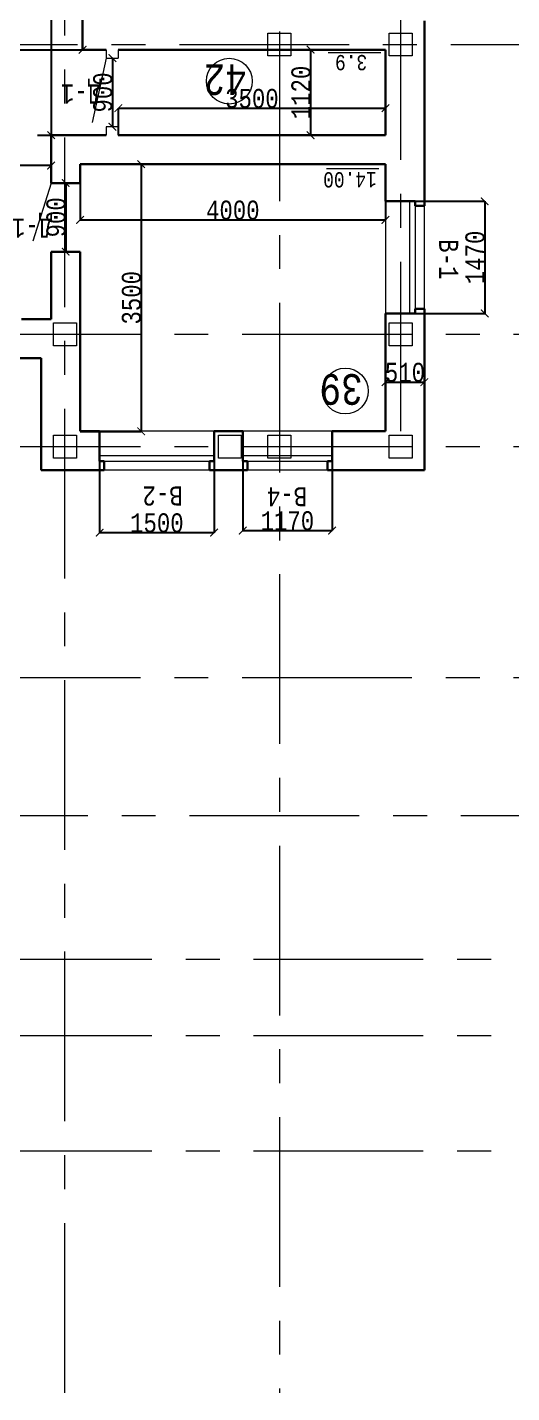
# Model space of a CAD drawing. Header units: millimetres. Extents: x -689206 to 4969298, y -1019800 to 703299.
# Drawn here: x -81017 to -74670, y -598634 to -580746 of the extents above; entities that cross this region are included whole.
import ezdxf

# ---------------------------------------------------------------- set-up
doc = ezdxf.new("R2010")
doc.units = ezdxf.units.MM
doc.linetypes.add('осеваяX2', pattern=[101.6, 63.5, -12.7, 12.7, -12.7])
for name, color, linetype, lineweight in [('несущие', 7, 'Continuous', 30), ('ОКНА', 250, 'Continuous', 20), ('РАЗМЕРЫ', 7, 'Continuous', 9), ('стены', 7, 'Continuous', 20)]:
    doc.layers.add(name, color=color, linetype=linetype, lineweight=lineweight)
doc.layers.add('четотам', color=7, linetype='Continuous')
doc.styles.add('Аннотативный', font='isocteur.ttf', dxfattribs={"width": 0.7, "height": 250})
doc.dimstyles.new('Аннотативный', dxfattribs={"dimscale": 0, "dimtxt": 250, "dimasz": 100, "dimexe": 1.25, "dimexo": 0.625, "dimtad": 1, "dimdec": 0, "dimtxsty": 'Аннотативный', "dimblk": 'ARCHTICK', "dimcen": 2.5, "dimadec": 0, "dimazin": 0, "dimtfac": 1, "dimtdec": 0, "dimtmove": 0, "dimatfit": 3, "dimfxl": 1, "dimarcsym": 0})

# ---------------------------------------------------------------- blocks, each defined once
blk = doc.blocks.new('_ArchTick')
at = {"color": 0, "linetype": 'ByBlock', "const_width": 0.15}
blk.add_lwpolyline([(-0.5, -0.5), (0.5, 0.5)], dxfattribs=at)
blk = doc.blocks.new('*D3323')
at = {"layer": 'Defpoints', "color": 0, "lineweight": 0, "transparency": 16777216}
for p in [(-80324, -582539), (-76324, -582539), (-76324, -583269)]:
    blk.add_point(p, dxfattribs=at)
at = {"layer": 'стены', "color": 0, "lineweight": -2, "transparency": 16777216}
for p, q in [((-80324, -582539), (-80324, -583270)), ((-76324, -582539), (-76324, -583270)), ((-80324, -583269), (-76324, -583269))]:
    blk.add_line(p, q, dxfattribs=at)
at = {"layer": 'стены', "color": 0, "lineweight": -2, "transparency": 16777216, "xscale": 100, "yscale": 100, "zscale": 100, "rotation": 180}
blk.add_blockref('_ArchTick', (-80324, -583269), dxfattribs=at)
at = {"layer": 'стены', "color": 0, "lineweight": -2, "transparency": 16777216, "xscale": 100, "yscale": 100, "zscale": 100}
blk.add_blockref('_ArchTick', (-76324, -583269), dxfattribs=at)
at = {"layer": 'стены', "color": 0, "lineweight": 5, "transparency": 16777216, "insert": (-78324, -583143), "char_height": 250, "attachment_point": 5, "style": 'Аннотативный'}
blk.add_mtext('4000', dxfattribs=at)
blk = doc.blocks.new('*D3324')
at = {"layer": 'Defpoints', "color": 0, "lineweight": 0, "transparency": 16777216}
for p in [(-80324, -582539), (-80324, -586039), (-79525, -586039)]:
    blk.add_point(p, dxfattribs=at)
at = {"layer": 'стены', "color": 0, "lineweight": -2, "transparency": 16777216}
for p, q in [((-80323, -582539), (-79524, -582539)), ((-79525, -582539), (-79525, -586039)), ((-80323, -586039), (-79524, -586039))]:
    blk.add_line(p, q, dxfattribs=at)
at = {"layer": 'стены', "color": 0, "lineweight": -2, "transparency": 16777216, "xscale": 100, "yscale": 100, "zscale": 100}
for p, rotation in [((-79525, -582539), 90), ((-79525, -586039), 270)]:
    blk.add_blockref('_ArchTick', p, dxfattribs=dict(at, rotation=rotation))
at = {"layer": 'стены', "color": 0, "lineweight": 5, "transparency": 16777216, "insert": (-79651, -584289), "char_height": 250, "attachment_point": 5, "rotation": 90, "style": 'Аннотативный'}
blk.add_mtext('3500', dxfattribs=at)
blk = doc.blocks.new('*D3365')
at = {"layer": 'Defpoints', "color": 0, "lineweight": 0, "transparency": 16777216}
for p in [(-80514, -582785), (-80514, -583685), (-80514, -583685)]:
    blk.add_point(p, dxfattribs=at)
at = {"layer": 'стены', "color": 0, "lineweight": -2, "transparency": 16777216}
for p, q in [((-80515, -582785), (-80515, -582785)), ((-80514, -582785), (-80514, -583685)), ((-80515, -583685), (-80515, -583685))]:
    blk.add_line(p, q, dxfattribs=at)
at = {"layer": 'стены', "color": 0, "lineweight": -2, "transparency": 16777216, "xscale": 100, "yscale": 100, "zscale": 100}
for p, rotation in [((-80514, -582785), 90), ((-80514, -583685), 270)]:
    blk.add_blockref('_ArchTick', p, dxfattribs=dict(at, rotation=rotation))
at = {"layer": 'стены', "color": 0, "lineweight": 5, "transparency": 16777216, "insert": (-80640, -583235), "char_height": 250, "attachment_point": 5, "rotation": 90, "style": 'Аннотативный'}
blk.add_mtext('900', dxfattribs=at)
blk = doc.blocks.new('*D3355')
at = {"layer": 'Defpoints', "color": 0, "lineweight": 0, "transparency": 16777216}
for p in [(-80883, -569811), (-80883, -582159), (-80704, -582159)]:
    blk.add_point(p, dxfattribs=at)
at = {"layer": 'РАЗМЕРЫ', "color": 0, "lineweight": -2, "transparency": 16777216}
for p, q in [((-80882, -569811), (-80703, -569811)), ((-80704, -569811), (-80704, -582159)), ((-80882, -582159), (-80703, -582159))]:
    blk.add_line(p, q, dxfattribs=at)
at = {"layer": 'РАЗМЕРЫ', "color": 0, "lineweight": -2, "transparency": 16777216, "xscale": 100, "yscale": 100, "zscale": 100}
for p, rotation in [((-80704, -569811), 90), ((-80704, -582159), 270)]:
    blk.add_blockref('_ArchTick', p, dxfattribs=dict(at, rotation=rotation))
at = {"layer": 'РАЗМЕРЫ', "color": 0, "lineweight": 5, "transparency": 16777216, "insert": (-80830, -575985), "char_height": 250, "attachment_point": 5, "rotation": 90, "style": 'Аннотативный'}
blk.add_mtext('12350', dxfattribs=at)
blk = doc.blocks.new('*D3371')
at = {"layer": 'Defpoints', "color": 0, "lineweight": 0, "transparency": 16777216}
for p in [(-76324, -583025), (-76324, -584495), (-75024, -584495)]:
    blk.add_point(p, dxfattribs=at)
at = {"layer": 'ОКНА', "color": 0, "lineweight": -2, "transparency": 16777216}
for p, q in [((-76323, -583025), (-75023, -583025)), ((-75024, -583025), (-75024, -584495)), ((-76323, -584495), (-75023, -584495))]:
    blk.add_line(p, q, dxfattribs=at)
at = {"layer": 'ОКНА', "color": 0, "lineweight": -2, "transparency": 16777216, "xscale": 100, "yscale": 100, "zscale": 100}
for p, rotation in [((-75024, -583025), 90), ((-75024, -584495), 270)]:
    blk.add_blockref('_ArchTick', p, dxfattribs=dict(at, rotation=rotation))
at = {"layer": 'ОКНА', "color": 0, "lineweight": 5, "transparency": 16777216, "insert": (-75150, -583760), "char_height": 250, "attachment_point": 5, "rotation": 90, "style": 'Аннотативный'}
blk.add_mtext('1470', dxfattribs=at)
blk = doc.blocks.new('*D3475')
at = {"layer": 'Defpoints', "color": 0, "lineweight": 0, "transparency": 16777216}
for p in [(-80069, -586039), (-78569, -586039), (-78569, -587366)]:
    blk.add_point(p, dxfattribs=at)
at = {"layer": 'ОКНА', "color": 0, "lineweight": -2, "transparency": 16777216}
for p, q in [((-80069, -586039), (-80069, -587367)), ((-78569, -586039), (-78569, -587367)), ((-80069, -587366), (-78569, -587366))]:
    blk.add_line(p, q, dxfattribs=at)
at = {"layer": 'ОКНА', "color": 0, "lineweight": -2, "transparency": 16777216, "xscale": 100, "yscale": 100, "zscale": 100, "rotation": 180}
blk.add_blockref('_ArchTick', (-80069, -587366), dxfattribs=at)
at = {"layer": 'ОКНА', "color": 0, "lineweight": -2, "transparency": 16777216, "xscale": 100, "yscale": 100, "zscale": 100}
blk.add_blockref('_ArchTick', (-78569, -587366), dxfattribs=at)
at = {"layer": 'ОКНА', "color": 0, "lineweight": 5, "transparency": 16777216, "insert": (-79319, -587240), "char_height": 250, "attachment_point": 5, "style": 'Аннотативный'}
blk.add_mtext('1500', dxfattribs=at)
blk = doc.blocks.new('*D3430')
at = {"layer": 'Defpoints', "color": 0, "linetype": 'ByBlock', "lineweight": 0, "transparency": 16777216}
for p in [(-80293, -581039), (-80293, -581039), (-86603, -581319)]:
    blk.add_point(p, dxfattribs=at)
at = {"layer": 'РАЗМЕРЫ', "color": 0, "linetype": 'ByBlock', "lineweight": -2, "transparency": 16777216}
for p, q in [((-86603, -581318), (-86603, -581037)), ((-86603, -581039), (-80293, -581039)), ((-80293, -581038), (-80293, -581037))]:
    blk.add_line(p, q, dxfattribs=at)
at = {"layer": 'РАЗМЕРЫ', "color": 0, "linetype": 'ByBlock', "lineweight": -2, "transparency": 16777216, "xscale": 100, "yscale": 100, "zscale": 100, "rotation": 180}
blk.add_blockref('_ArchTick', (-86603, -581039), dxfattribs=at)
at = {"layer": 'РАЗМЕРЫ', "color": 0, "linetype": 'ByBlock', "lineweight": -2, "transparency": 16777216, "xscale": 100, "yscale": 100, "zscale": 100}
blk.add_blockref('_ArchTick', (-80293, -581039), dxfattribs=at)
at = {"layer": 'РАЗМЕРЫ', "color": 0, "linetype": 'ByBlock', "lineweight": 9, "transparency": 16777216, "insert": (-83448, -580913), "char_height": 250, "attachment_point": 5, "style": 'Аннотативный'}
blk.add_mtext('6310', dxfattribs=at)
blk = doc.blocks.new('*D3432')
at = {"layer": 'Defpoints', "color": 0, "linetype": 'ByBlock', "lineweight": 0, "transparency": 16777216}
for p in [(-78194, -586039), (-77024, -586039), (-77024, -587339)]:
    blk.add_point(p, dxfattribs=at)
at = {"layer": 'РАЗМЕРЫ', "color": 0, "linetype": 'ByBlock', "lineweight": -2, "transparency": 16777216}
for p, q in [((-78194, -586039), (-78194, -587340)), ((-77024, -586039), (-77024, -587340)), ((-78194, -587339), (-77024, -587339))]:
    blk.add_line(p, q, dxfattribs=at)
at = {"layer": 'РАЗМЕРЫ', "color": 0, "linetype": 'ByBlock', "lineweight": -2, "transparency": 16777216, "xscale": 100, "yscale": 100, "zscale": 100, "rotation": 180}
blk.add_blockref('_ArchTick', (-78194, -587339), dxfattribs=at)
at = {"layer": 'РАЗМЕРЫ', "color": 0, "linetype": 'ByBlock', "lineweight": -2, "transparency": 16777216, "xscale": 100, "yscale": 100, "zscale": 100}
blk.add_blockref('_ArchTick', (-77024, -587339), dxfattribs=at)
at = {"layer": 'РАЗМЕРЫ', "color": 0, "linetype": 'ByBlock', "lineweight": 5, "transparency": 16777216, "insert": (-77609, -587213), "char_height": 250, "attachment_point": 5, "style": 'Аннотативный'}
blk.add_mtext('1170', dxfattribs=at)
blk = doc.blocks.new('*D3491')
at = {"layer": 'Defpoints', "color": 0, "linetype": 'ByBlock', "lineweight": 0, "transparency": 16777216}
for p in [(-76324, -581039), (-77305, -582159), (-76324, -582159)]:
    blk.add_point(p, dxfattribs=at)
at = {"layer": 'РАЗМЕРЫ', "color": 0, "linetype": 'ByBlock', "lineweight": -2, "transparency": 16777216}
for p, q in [((-76325, -581039), (-77306, -581039)), ((-77305, -581039), (-77305, -582159)), ((-76325, -582159), (-77306, -582159))]:
    blk.add_line(p, q, dxfattribs=at)
at = {"layer": 'РАЗМЕРЫ', "color": 0, "linetype": 'ByBlock', "lineweight": -2, "transparency": 16777216, "xscale": 100, "yscale": 100, "zscale": 100}
for p, rotation in [((-77305, -581039), 90), ((-77305, -582159), 270)]:
    blk.add_blockref('_ArchTick', p, dxfattribs=dict(at, rotation=rotation))
at = {"layer": 'РАЗМЕРЫ', "color": 0, "linetype": 'ByBlock', "lineweight": 5, "transparency": 16777216, "insert": (-77430, -581599), "char_height": 250, "attachment_point": 5, "rotation": 90, "style": 'Аннотативный'}
blk.add_mtext('1120', dxfattribs=at)
blk = doc.blocks.new('*D3492')
at = {"layer": 'Defpoints', "color": 0, "linetype": 'ByBlock', "lineweight": 0, "transparency": 16777216}
for p in [(-76324, -581805), (-79824, -582159), (-76324, -582159)]:
    blk.add_point(p, dxfattribs=at)
at = {"layer": 'РАЗМЕРЫ', "color": 0, "linetype": 'ByBlock', "lineweight": -2, "transparency": 16777216}
for p, q in [((-79824, -582158), (-79824, -581804)), ((-79824, -581805), (-76324, -581805)), ((-76324, -582158), (-76324, -581804))]:
    blk.add_line(p, q, dxfattribs=at)
at = {"layer": 'РАЗМЕРЫ', "color": 0, "linetype": 'ByBlock', "lineweight": -2, "transparency": 16777216, "xscale": 100, "yscale": 100, "zscale": 100, "rotation": 180}
blk.add_blockref('_ArchTick', (-79824, -581805), dxfattribs=at)
at = {"layer": 'РАЗМЕРЫ', "color": 0, "linetype": 'ByBlock', "lineweight": -2, "transparency": 16777216, "xscale": 100, "yscale": 100, "zscale": 100}
blk.add_blockref('_ArchTick', (-76324, -581805), dxfattribs=at)
at = {"layer": 'РАЗМЕРЫ', "color": 0, "linetype": 'ByBlock', "lineweight": 5, "transparency": 16777216, "insert": (-78074, -581680), "char_height": 250, "attachment_point": 5, "style": 'Аннотативный'}
blk.add_mtext('3500', dxfattribs=at)
blk = doc.blocks.new('*D3493')
at = {"layer": 'Defpoints', "color": 0, "linetype": 'ByBlock', "lineweight": 0, "transparency": 16777216}
for p in [(-79901, -581149), (-79901, -582049), (-79901, -582049)]:
    blk.add_point(p, dxfattribs=at)
at = {"layer": 'РАЗМЕРЫ', "color": 0, "linetype": 'ByBlock', "lineweight": -2, "transparency": 16777216}
for p, q in [((-79902, -581149), (-79903, -581149)), ((-79901, -581149), (-79901, -582049)), ((-79902, -582049), (-79903, -582049))]:
    blk.add_line(p, q, dxfattribs=at)
at = {"layer": 'РАЗМЕРЫ', "color": 0, "linetype": 'ByBlock', "lineweight": -2, "transparency": 16777216, "xscale": 100, "yscale": 100, "zscale": 100}
for p, rotation in [((-79901, -581149), 90), ((-79901, -582049), 270)]:
    blk.add_blockref('_ArchTick', p, dxfattribs=dict(at, rotation=rotation))
at = {"layer": 'РАЗМЕРЫ', "color": 0, "linetype": 'ByBlock', "lineweight": 5, "transparency": 16777216, "insert": (-80027, -581599), "char_height": 250, "attachment_point": 5, "rotation": 90, "style": 'Аннотативный'}
blk.add_mtext('900', dxfattribs=at)
blk = doc.blocks.new('*D3494')
at = {"layer": 'Defpoints', "color": 0, "linetype": 'ByBlock', "lineweight": 0, "transparency": 16777216}
for p in [(-85887, -582557), (-85887, -582557), (-80704, -582472)]:
    blk.add_point(p, dxfattribs=at)
at = {"layer": 'РАЗМЕРЫ', "color": 0, "linetype": 'ByBlock', "lineweight": -2, "transparency": 16777216}
for p, q in [((-85887, -582556), (-85887, -582556)), ((-80704, -582557), (-85887, -582557)), ((-80704, -582473), (-80704, -582558))]:
    blk.add_line(p, q, dxfattribs=at)
at = {"layer": 'РАЗМЕРЫ', "color": 0, "linetype": 'ByBlock', "lineweight": -2, "transparency": 16777216, "xscale": 100, "yscale": 100, "zscale": 100, "rotation": 180}
blk.add_blockref('_ArchTick', (-85887, -582557), dxfattribs=at)
at = {"layer": 'РАЗМЕРЫ', "color": 0, "linetype": 'ByBlock', "lineweight": -2, "transparency": 16777216, "xscale": 100, "yscale": 100, "zscale": 100}
blk.add_blockref('_ArchTick', (-80704, -582557), dxfattribs=at)
at = {"layer": 'РАЗМЕРЫ', "color": 0, "linetype": 'ByBlock', "lineweight": 5, "transparency": 16777216, "insert": (-83296, -582431), "char_height": 250, "attachment_point": 5, "style": 'Аннотативный'}
blk.add_mtext('5240', dxfattribs=at)
blk = doc.blocks.new('*D3533')
at = {"layer": 'Defpoints', "color": 0, "linetype": 'ByBlock', "lineweight": 0, "ltscale": 35, "transparency": 16777216}
for p in [(-76324, -585394), (-75814, -585394), (-75814, -585394)]:
    blk.add_point(p, dxfattribs=at)
at = {"layer": 'РАЗМЕРЫ', "color": 0, "linetype": 'ByBlock', "lineweight": -2, "ltscale": 35, "transparency": 16777216}
for p, q in [((-76324, -585393), (-76324, -585393)), ((-76324, -585394), (-75814, -585394)), ((-75814, -585393), (-75814, -585393))]:
    blk.add_line(p, q, dxfattribs=at)
at = {"layer": 'РАЗМЕРЫ', "color": 0, "linetype": 'ByBlock', "lineweight": -2, "ltscale": 35, "transparency": 16777216, "xscale": 100, "yscale": 100, "zscale": 100, "rotation": 180}
blk.add_blockref('_ArchTick', (-76324, -585394), dxfattribs=at)
at = {"layer": 'РАЗМЕРЫ', "color": 0, "linetype": 'ByBlock', "lineweight": -2, "ltscale": 35, "transparency": 16777216, "xscale": 100, "yscale": 100, "zscale": 100}
blk.add_blockref('_ArchTick', (-75814, -585394), dxfattribs=at)
at = {"layer": 'РАЗМЕРЫ', "color": 0, "linetype": 'ByBlock', "lineweight": 5, "ltscale": 35, "transparency": 16777216, "insert": (-76069, -585268), "char_height": 250, "attachment_point": 5, "style": 'Аннотативный'}
blk.add_mtext('510', dxfattribs=at)

msp = doc.modelspace()

# ---------------------------------------------------------------- linework, layer by layer
at = {"layer": 'несущие', "color": 0}
for p, q in [((-80704.1, -584568.6), (-81090.7, -584568.6)), ((-80834.1, -585078.6), (-81150.7, -585078.6)), ((-80069.2, -586428.7), (-80069.2, -586038.7)), ((-78569.2, -586038.7), (-78569.2, -586428.7)), ((-77023.8, -586428.7), (-77023.8, -586038.7)), ((-78569.2, -586428.7), (-78629.2, -586428.7)), ((-78629.2, -586428.7), (-78629.2, -586548.7)), ((-78480, -586548.7), (-78629.2, -586548.7)), ((-77023.8, -586428.7), (-77083.8, -586428.7)), ((-77083.8, -586428.7), (-77083.8, -586548.7))]:
    msp.add_line(p, q, dxfattribs=at)
at = {"layer": 'ОКНА', "lineweight": 13}
for p, q in [((-76004.1, -584495.5), (-76004.1, -583025.5)), ((-75934.1, -583085.5), (-75934.1, -584435.5))]:
    msp.add_line(p, q, dxfattribs=at)
at = {"layer": 'ОКНА', "color": 0, "lineweight": 13}
for p, q in [((-78569.2, -586038.7), (-80069.2, -586038.7)), ((-78629.2, -586548.7), (-80009.2, -586548.7))]:
    msp.add_line(p, q, dxfattribs=at)
at = {"layer": 'РАЗМЕРЫ', "linetype": 'осеваяX2', "lineweight": 5, "ltscale": 35}
for p, q in [((-80524.1, -598634), (-80524.1, -548796.3)), ((-77713.4, -548796.3), (-77713.4, -598634)), ((-76124.1, -586038.7), (-76124.1, -548796.3)), ((-132363.4, -580970.7), (-65310.7, -580970.7)), ((-132230.7, -591070.7), (-65160.7, -591070.7)), ((-65160.7, -595470.1), (-132363.4, -595468.9))]:
    msp.add_line(p, q, dxfattribs=at)
at = {"layer": 'РАЗМЕРЫ', "linetype": 'ByBlock', "lineweight": 20}
msp.add_line((-76324.1, -581038.7), (-79824.1, -581038.7), dxfattribs=at)
at = {"layer": 'РАЗМЕРЫ'}
for p, q in [((-76386.6, -581081.3), (-77075.8, -581081.3)), ((-76409.4, -582600.5), (-77098.7, -582600.5))]:
    msp.add_line(p, q, dxfattribs=at)
at = {"layer": 'РАЗМЕРЫ', "color": 0, "lineweight": 30}
for p, q in [((-75934.1, -583025.5), (-76324.1, -583025.5)), ((-75934.1, -583025.5), (-75934.1, -583085.5)), ((-75934.1, -583085.5), (-75814.1, -583085.5)), ((-75934.1, -584495.5), (-76324.1, -584495.5)), ((-75934.1, -584495.5), (-75934.1, -584435.5)), ((-75934.1, -584435.5), (-75814.1, -584435.5))]:
    msp.add_line(p, q, dxfattribs=at)
at = {"layer": 'РАЗМЕРЫ', "lineweight": 13}
for p, q in [((-76324.1, -583025.5), (-76324.1, -584495.5)), ((-77023.8, -586038.7), (-78193.8, -586038.7)), ((-77083.8, -586548.7), (-78133.8, -586548.7))]:
    msp.add_line(p, q, dxfattribs=at)
at = {"layer": 'РАЗМЕРЫ', "lineweight": 30}
for p, q in [((-80069.2, -586428.7), (-80009.2, -586428.7)), ((-80009.2, -586428.7), (-80009.2, -586548.7)), ((-78193.8, -586428.7), (-78133.8, -586428.7)), ((-78133.8, -586428.7), (-78133.8, -586548.7))]:
    msp.add_line(p, q, dxfattribs=at)
at = {"layer": 'стены', "lineweight": 30}
for p, q in [((-80293.4, -579842.4), (-80293.4, -581038.7)), ((-75814.1, -583085.5), (-75814.1, -580658.7)), ((-79984.1, -581038.7), (-80033.4, -581038.7)), ((-76324.1, -581038.7), (-79824.1, -581038.7)), ((-76324.1, -582158.7), (-76324.1, -581038.7)), ((-80704.1, -582158.7), (-80704.1, -582785.4)), ((-79984.1, -582158.7), (-80704.1, -582158.7)), ((-76324.1, -582158.7), (-79824.1, -582158.7)), ((-76324.1, -582538.7), (-80324.1, -582538.7)), ((-80324.1, -582538.7), (-80324.1, -582785.4)), ((-76324.1, -583025.5), (-76324.1, -582538.7)), ((-80704.1, -583685.4), (-80704.1, -584568.6)), ((-80324.1, -583685.4), (-80324.1, -584285.8)), ((-80324.1, -584285.8), (-80324.1, -586038.7)), ((-76324.1, -586038.7), (-76324.1, -584495.5)), ((-75814.1, -586548.7), (-75814.1, -584435.5)), ((-80834.1, -586548.7), (-80834.1, -585078.6)), ((-80324.1, -586038.7), (-80069.2, -586038.7)), ((-78569.2, -586038.7), (-78193.8, -586038.7)), ((-78193.8, -586038.7), (-78193.8, -586428.7)), ((-77023.8, -586038.7), (-76324.1, -586038.7)), ((-80009.2, -586548.7), (-80834.1, -586548.7)), ((-78133.8, -586548.7), (-78629.2, -586548.7)), ((-76324.1, -586548.7), (-77083.8, -586548.7)), ((-76324.1, -586548.7), (-75814.1, -586548.7))]:
    msp.add_line(p, q, dxfattribs=at)
at = {"layer": 'стены', "color": 18, "lineweight": 30, "true_color": 0x000000}
for p, q in [((-80293.4, -581038.7), (-80033.4, -581038.7)), ((-80324.1, -582785.4), (-80704.1, -582785.4)), ((-80704.1, -583685.4), (-80324.1, -583685.4))]:
    msp.add_line(p, q, dxfattribs=at)
at = {"layer": 'стены', "lineweight": 9}
for p, q in [((-79984.1, -581149.3), (-80168, -581990.9)), ((-80704.1, -582785.4), (-80946.1, -583548.6))]:
    msp.add_line(p, q, dxfattribs=at)
at = {"layer": 'стены', "lineweight": 13}
for p, q in [((-79984.1, -581038.7), (-79984.1, -581149.3)), ((-79984.1, -581149.3), (-79824.1, -581149.3)), ((-79824.1, -581038.7), (-79824.1, -581149.3)), ((-79984.1, -582049.3), (-79984.1, -582158.7)), ((-79824.1, -582049.3), (-79984.1, -582049.3)), ((-75814.1, -584435.5), (-75814.1, -583085.5)), ((-78569.2, -586358.7), (-80069.2, -586358.7)), ((-77023.8, -586358.7), (-78193.8, -586358.7)), ((-80009.2, -586428.7), (-78569.2, -586428.7)), ((-78133.8, -586428.7), (-77083.8, -586428.7))]:
    msp.add_line(p, q, dxfattribs=at)
at = {"layer": 'стены'}
for p, q in [((-79824.1, -582049.3), (-79824.1, -582158.7)), ((-76324.1, -583025.5), (-76324.1, -582538.7)), ((-80324.1, -584795.8), (-80324.1, -584285.8))]:
    msp.add_line(p, q, dxfattribs=at)
at = {"layer": 'стены', "linetype": 'осеваяX2', "lineweight": 5, "ltscale": 35}
for p, q in [((-65310.7, -584768.6), (-132363.4, -584768.6)), ((-65310.7, -586241.2), (-132363.4, -586241.2)), ((-65310.7, -589268.6), (-132363.4, -589268.6)), ((-65160.7, -592960.7), (-132363.4, -592960.7)), ((-65160.7, -593960.7), (-132363.4, -593960.7))]:
    msp.add_line(p, q, dxfattribs=at)
at = {"layer": 'стены', "color": 7, "lineweight": 30, "true_color": 0xffffff}
msp.add_line((-80069.2, -586038.7), (-80069.2, -586428.7), dxfattribs=at)
at = {"layer": 'стены', "lineweight": 20}
for points in [[(-77563.4, -581120.7), (-77863.4, -581120.7), (-77863.4, -580820.7), (-77563.4, -580820.7)], [(-75974.1, -581120.7), (-76274.1, -581120.7), (-76274.1, -580820.7), (-75974.1, -580820.7)], [(-80374.1, -584918.6), (-80674.1, -584918.6), (-80674.1, -584618.6), (-80374.1, -584618.6)], [(-75974.1, -584918.6), (-76274.1, -584918.6), (-76274.1, -584618.6), (-75974.1, -584618.6)], [(-80374.1, -586391.2), (-80674.1, -586391.2), (-80674.1, -586091.2), (-80374.1, -586091.2)], [(-78213.4, -586391.2), (-78513.4, -586391.2), (-78513.4, -586091.2), (-78213.4, -586091.2)], [(-77563.4, -586391.2), (-77863.4, -586391.2), (-77863.4, -586091.2), (-77563.4, -586091.2)], [(-75974.1, -586391.2), (-76274.1, -586391.2), (-76274.1, -586091.2), (-75974.1, -586091.2)]]:
    msp.add_lwpolyline(points, close=True, dxfattribs=at)
at = {"layer": 'четотам', "lineweight": 13}
for centre in [(-78370.7, -581451), (-76850.7, -585511)]:
    msp.add_circle(centre, 300, dxfattribs=at)

# ---------------------------------------------------------------- texts
at = {"layer": 'РАЗМЕРЫ', "char_height": 200, "width": 656.117, "attachment_point": 1, "rotation": 180, "style": 'Аннотативный'}
for s, insert in [('3.9', (-76563.2, -581308.4)), ('14.00', (-76438.7, -582843.4))]:
    msp.add_mtext(s, dxfattribs=dict(at, insert=insert))
at = {"layer": 'РАЗМЕРЫ', "lineweight": 13, "ltscale": 150, "char_height": 401.1, "width": 1460, "attachment_point": 1, "rotation": 180, "style": 'Аннотативный'}
for s, insert in [('42', (-78142.7, -581630.9)), ('39', (-76622.7, -585690.9))]:
    msp.add_mtext(s, dxfattribs=dict(at, insert=insert))
at = {"layer": 'РАЗМЕРЫ', "lineweight": 20, "ltscale": 150, "char_height": 250, "width": 922.913, "attachment_point": 1, "style": 'Аннотативный'}
for s, insert, rotation in [('Д-1', (-80051.3, -581744.5), 180), ('Д-1', (-80690.7, -583501.5), 180), ('В-1', (-75370.7, -583521), 270), ('В-2', (-78980.7, -587011), 180), ('В-4', (-77350.7, -587021), 180)]:
    msp.add_mtext(s, dxfattribs=dict(at, insert=insert, rotation=rotation))

# ---------------------------------------------------------------- dimensions: what is measured, and where the dimension line sits
at = {"layer": 'ОКНА', "color": 0, "lineweight": 5}
dim = msp.add_aligned_dim(p1=(-76324.1, -583025.5), p2=(-76324.1, -584495.5), distance=1300, dimstyle='Аннотативный', dxfattribs=at)
dim.commit()
dim.dimension.update_dxf_attribs({"geometry": '*D3371', "text_midpoint": (-75149.7, -583760.5)})
dim = msp.add_linear_dim(base=(-78569.2, -587366), p1=(-80069.2, -586038.7), p2=(-78569.2, -586038.7), angle=180, dimstyle='Аннотативный', dxfattribs=at)
dim.commit()
dim.dimension.update_dxf_attribs({"geometry": '*D3475', "text_midpoint": (-79319.2, -587240.4)})
at = {"layer": 'РАЗМЕРЫ', "lineweight": 5}
dim = msp.add_linear_dim(base=(-80704.1, -582158.7), p1=(-80883, -569811.5), p2=(-80883, -582158.7), angle=270, text='12350', dimstyle='Аннотативный', dxfattribs=at)
dim.commit()
dim.dimension.update_dxf_attribs({"geometry": '*D3355', "text_midpoint": (-80829.7, -575985.1)})
at = {"layer": 'РАЗМЕРЫ', "color": 18, "linetype": 'ByBlock', "lineweight": 9, "true_color": 0x000000}
dim = msp.add_linear_dim(base=(-80293.4, -581038.7), p1=(-86603.4, -581318.7), p2=(-80293.4, -581038.7), angle=180, dimstyle='Аннотативный', dxfattribs=at)
dim.commit()
dim.dimension.update_dxf_attribs({"geometry": '*D3430', "text_midpoint": (-83448.4, -580913)})
at = {"layer": 'РАЗМЕРЫ', "linetype": 'ByBlock', "lineweight": 5}
for base, p1, p2, angle, picture, middle in [((-77304.6, -582158.7), (-76324.1, -581038.7), (-76324.1, -582158.7), 270, '*D3491', (-77430.2, -581598.7)), ((-79901.4, -582049.3), (-79901.4, -581149.3), (-79901.4, -582049.3), 270, '*D3493', (-80027.1, -581599.3)), ((-76324.1, -581805.3), (-79824.1, -582158.7), (-76324.1, -582158.7), 180, '*D3492', (-78074.1, -581679.6))]:
    dim = msp.add_linear_dim(base=base, p1=p1, p2=p2, angle=angle, dimstyle='Аннотативный', dxfattribs=at)
    dim.commit()
    dim.dimension.update_dxf_attribs({"geometry": picture, "text_midpoint": middle})
dim = msp.add_linear_dim(base=(-85887.3, -582557.1), p1=(-80704.1, -582472), p2=(-85887.3, -582557.1), angle=180, text='5240', dimstyle='Аннотативный', dxfattribs=at)
dim.commit()
dim.dimension.update_dxf_attribs({"geometry": '*D3494', "text_midpoint": (-83295.7, -582431.5)})
at = {"layer": 'РАЗМЕРЫ', "linetype": 'ByBlock', "lineweight": 5, "ltscale": 35}
dim = msp.add_linear_dim(base=(-75814.1, -585394), p1=(-76324.1, -585394), p2=(-75814.1, -585394), angle=180, dimstyle='Аннотативный', dxfattribs=at)
dim.commit()
dim.dimension.update_dxf_attribs({"geometry": '*D3533', "text_midpoint": (-76069.1, -585268.4)})
at = {"layer": 'РАЗМЕРЫ', "color": 18, "linetype": 'ByBlock', "lineweight": 5, "true_color": 0x000000}
dim = msp.add_linear_dim(base=(-77023.8, -587338.7), p1=(-78193.8, -586038.7), p2=(-77023.8, -586038.7), angle=180, dimstyle='Аннотативный', dxfattribs=at)
dim.commit()
dim.dimension.update_dxf_attribs({"geometry": '*D3432', "text_midpoint": (-77608.8, -587213)})
at = {"layer": 'стены', "lineweight": 5}
for p2, distance, picture, middle in [((-76324.1, -582538.7), -730, '*D3323', (-78324.1, -583143)), ((-80324.1, -586038.7), 798.8, '*D3324', (-79650.8, -584288.7))]:
    dim = msp.add_aligned_dim(p1=(-80324.1, -582538.7), p2=p2, distance=distance, dimstyle='Аннотативный', dxfattribs=at)
    dim.commit()
    dim.dimension.update_dxf_attribs({"geometry": picture, "text_midpoint": middle})
dim = msp.add_linear_dim(base=(-80514.1, -583685.4), p1=(-80514.1, -582785.4), p2=(-80514.1, -583685.4), angle=270, dimstyle='Аннотативный', dxfattribs=at)
dim.commit()
dim.dimension.update_dxf_attribs({"geometry": '*D3365', "text_midpoint": (-80639.7, -583235.4)})

doc.saveas('drawing.dxf')
